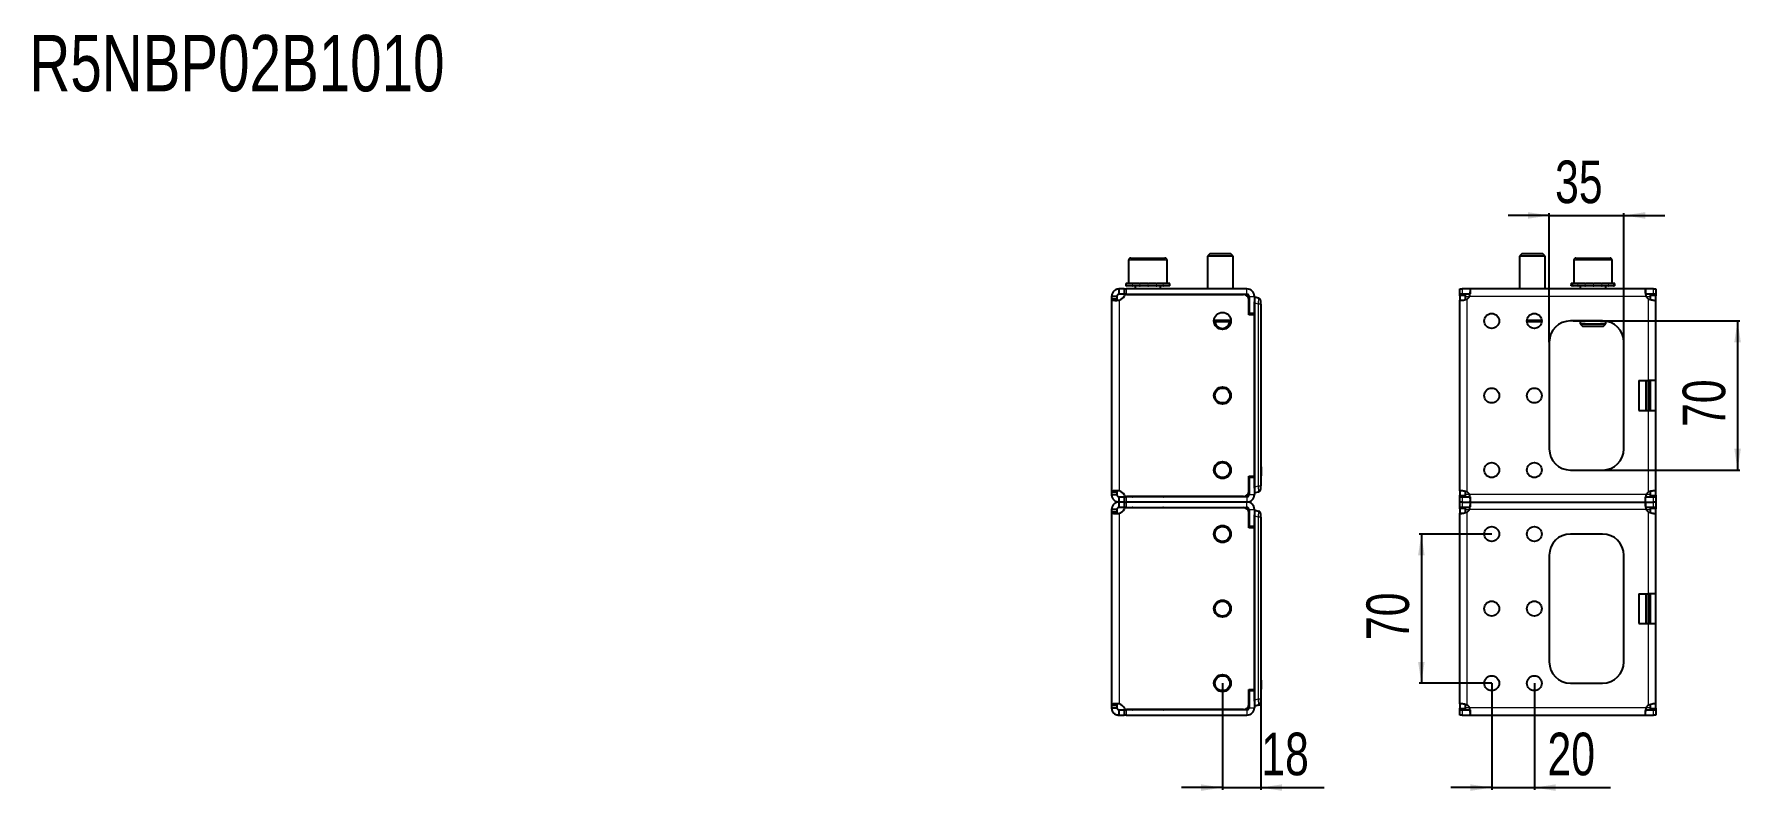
# Model space of a CAD drawing. Header units: millimetres. Extents: x 0 to 3204, y -808 to 609.
# Drawn here: x 1535 to 2336, y 254 to 609 of the extents above; entities that cross this region are included whole.
import ezdxf

# ---------------------------------------------------------------- set-up
doc = ezdxf.new("R2010")
doc.units = ezdxf.units.MM
doc.layers.add('FORMAT', color=7, linetype='Continuous')
doc.styles.add('SLDTEXTSTYLE0', font='TXT', dxfattribs={"width": 0.75})
doc.dimstyles.new('SLDDIMSTYLE0', dxfattribs={"dimtxt": 20, "dimasz": 10, "dimexe": 0, "dimexo": 0.0625, "dimgap": 5, "dimtad": 2, "dimdec": 1, "dimrnd": 1e-09, "dimzin": 12, "dimdsep": 46, "dimtxsty": 'SLDTEXTSTYLE0', "dimsah": 1, "dimcen": 0.09, "dimadec": 0, "dimazin": 3, "dimtfac": 1, "dimtofl": 0, "dimtmove": 0, "dimatfit": 3, "dimfxl": 0, "dimfrac": 2, "dimtolj": 1, "dimtzin": 12, "dimarcsym": 0})
doc.dimstyles.new('SLDDIMSTYLE1', dxfattribs={"dimtxt": 20, "dimasz": 10, "dimexe": 0, "dimexo": 0.0625, "dimgap": 5, "dimtad": 2, "dimdec": 1, "dimrnd": 1e-09, "dimzin": 12, "dimdsep": 46, "dimtxsty": 'SLDTEXTSTYLE0', "dimsah": 1, "dimcen": 0.09, "dimadec": 0, "dimazin": 3, "dimtfac": 1, "dimtmove": 0, "dimatfit": 0, "dimfxl": 0, "dimfrac": 2, "dimtolj": 1, "dimtzin": 12, "dimarcsym": 0})

# ---------------------------------------------------------------- blocks, each defined once
blk = doc.blocks.new('_D_4')
at = {"layer": 'FORMAT'}
for p, q in [((2092.37, 304.38), (2092.37, 254.38)), ((2110.37, 299.63), (2110.37, 254.38)), ((2092.37, 255.38), (2073.14, 255.38)), ((2092.37, 255.38), (2110.37, 255.38)), ((2110.37, 255.38), (2140.15, 255.38))]:
    blk.add_line(p, q, dxfattribs=at)
for points in [[(2092.37, 255.38), (2082.37, 256.92), (2082.37, 253.85)], [(2110.37, 255.38), (2120.37, 253.85), (2120.37, 256.92)]]:
    blk.add_solid(points, dxfattribs=at)
at = {"layer": 'FORMAT', "insert": (2110.6, 281.17), "char_height": 20, "attachment_point": 1, "style": 'SLDTEXTSTYLE0'}
blk.add_mtext('18', dxfattribs=at)
blk = doc.blocks.new('_D_7')
at = {"layer": 'FORMAT'}
for p, q in [((2270.72, 474.39), (2335.06, 474.39)), ((2334.06, 474.39), (2334.06, 404.39)), ((2270.72, 404.39), (2335.06, 404.39))]:
    blk.add_line(p, q, dxfattribs=at)
for points in [[(2334.06, 474.39), (2332.52, 464.39), (2335.6, 464.39)], [(2334.06, 404.39), (2335.6, 414.39), (2332.52, 414.39)]]:
    blk.add_solid(points, dxfattribs=at)
at = {"layer": 'FORMAT', "insert": (2308.28, 424.61), "char_height": 20, "attachment_point": 1, "rotation": 90, "style": 'SLDTEXTSTYLE0'}
blk.add_mtext('70', dxfattribs=at)
blk = doc.blocks.new('_D_8')
at = {"layer": 'FORMAT'}
for p, q in [((2245.71, 523.89), (2226.48, 523.89)), ((2245.71, 464.4), (2245.71, 524.89)), ((2245.71, 523.89), (2280.71, 523.89)), ((2280.71, 464.4), (2280.71, 524.89)), ((2280.71, 523.89), (2299.94, 523.89))]:
    blk.add_line(p, q, dxfattribs=at)
for points in [[(2245.71, 523.89), (2235.71, 525.43), (2235.71, 522.35)], [(2280.71, 523.89), (2290.71, 522.35), (2290.71, 525.43)]]:
    blk.add_solid(points, dxfattribs=at)
at = {"layer": 'FORMAT', "insert": (2248.43, 549.67), "char_height": 20, "attachment_point": 1, "style": 'SLDTEXTSTYLE0'}
blk.add_mtext('35', dxfattribs=at)
blk = doc.blocks.new('_D_9')
at = {"layer": 'FORMAT'}
for p, q in [((2218.71, 304.38), (2218.71, 254.38)), ((2238.71, 304.38), (2238.71, 254.38)), ((2218.71, 255.38), (2199.48, 255.38)), ((2218.71, 255.38), (2238.71, 255.38)), ((2238.71, 255.38), (2274.42, 255.38))]:
    blk.add_line(p, q, dxfattribs=at)
for points in [[(2218.71, 255.38), (2208.71, 256.92), (2208.71, 253.85)], [(2238.71, 255.38), (2248.71, 253.85), (2248.71, 256.92)]]:
    blk.add_solid(points, dxfattribs=at)
at = {"layer": 'FORMAT', "insert": (2244.87, 281.17), "char_height": 20, "attachment_point": 1, "style": 'SLDTEXTSTYLE0'}
blk.add_mtext('20', dxfattribs=at)
blk = doc.blocks.new('_D_10')
at = {"layer": 'FORMAT'}
for p, q in [((2218.7, 374.39), (2184.7, 374.39)), ((2185.7, 374.39), (2185.7, 304.39)), ((2218.7, 304.39), (2184.7, 304.39))]:
    blk.add_line(p, q, dxfattribs=at)
for points in [[(2185.7, 374.39), (2184.16, 364.39), (2187.24, 364.39)], [(2185.7, 304.39), (2187.24, 314.39), (2184.16, 314.39)]]:
    blk.add_solid(points, dxfattribs=at)
at = {"layer": 'FORMAT', "insert": (2159.92, 324.61), "char_height": 20, "attachment_point": 1, "rotation": 90, "style": 'SLDTEXTSTYLE0'}
blk.add_mtext('70', dxfattribs=at)

msp = doc.modelspace()

# ---------------------------------------------------------------- linework, layer by layer
at = {"color": 7, "linetype": 'Continuous', "lineweight": 25}
for p, q in [((2086.45, 505.89), (2085.37, 504.82)), ((2085.37, 504.82), (2085.37, 489.39)), ((2097.37, 504.82), (2085.37, 504.82)), ((2096.3, 505.89), (2086.45, 505.89)), ((2097.37, 504.82), (2096.3, 505.89)), ((2097.37, 489.39), (2097.37, 504.82)), ((2232.78, 505.89), (2231.71, 504.82)), ((2231.71, 504.82), (2231.71, 489.39)), ((2243.71, 504.82), (2231.71, 504.82)), ((2242.63, 505.89), (2232.78, 505.89)), ((2243.71, 504.82), (2242.63, 505.89)), ((2243.71, 489.39), (2243.71, 504.82)), ((2048.37, 502.89), (2048.37, 491.89)), ((2049.37, 503.89), (2065.37, 503.89)), ((2066.37, 491.89), (2066.37, 502.89)), ((2257.21, 502.89), (2257.21, 491.89)), ((2258.21, 503.89), (2266.02, 503.89)), ((2266.02, 503.89), (2274.21, 503.89)), ((2275.21, 491.89), (2275.21, 502.89)), ((2043.87, 486.89), (2043.87, 489.39)), ((2046.28, 489.39), (2043.87, 489.39)), ((2046.28, 489.39), (2046.28, 486.89)), ((2046.28, 489.39), (2047.28, 489.39)), ((2047.12, 491.89), (2047.12, 490.89)), ((2047.12, 491.89), (2047.13, 491.89)), ((2047.12, 490.89), (2047.13, 490.89)), ((2047.13, 491.89), (2047.13, 491.64)), ((2047.93, 491.89), (2047.13, 491.89)), ((2047.13, 490.89), (2047.13, 491.14)), ((2047.93, 490.89), (2047.13, 490.89)), ((2103.87, 489.39), (2047.28, 489.39)), ((2047.93, 491.89), (2048.02, 491.89)), ((2047.93, 490.89), (2048.02, 490.89)), ((2048.02, 491.89), (2048.02, 491.64)), ((2050.16, 491.89), (2048.02, 491.89)), ((2048.02, 490.89), (2048.02, 491.14)), ((2050.16, 490.89), (2048.02, 490.89)), ((2050.16, 491.89), (2050.34, 491.89)), ((2050.16, 490.89), (2050.34, 490.89)), ((2050.34, 491.89), (2050.34, 491.64)), ((2053.5, 491.89), (2050.34, 491.89)), ((2050.34, 490.89), (2050.34, 491.14)), ((2053.5, 490.89), (2050.34, 490.89)), ((2051.37, 490.89), (2051.37, 489.39)), ((2053.5, 491.89), (2053.73, 491.89)), ((2053.5, 490.89), (2053.73, 490.89)), ((2053.73, 491.89), (2053.73, 491.64)), ((2057.43, 491.89), (2053.73, 491.89)), ((2053.73, 490.89), (2053.73, 491.14)), ((2057.43, 490.89), (2053.73, 490.89)), ((2057.43, 491.89), (2057.51, 491.89)), ((2057.43, 490.89), (2057.6, 490.89)), ((2057.6, 490.89), (2057.68, 490.89)), ((2057.64, 491.89), (2057.68, 491.89)), ((2057.68, 491.89), (2057.68, 491.64)), ((2061.35, 491.89), (2057.68, 491.89)), ((2057.68, 490.89), (2057.68, 491.14)), ((2061.35, 490.89), (2057.68, 490.89)), ((2061.35, 491.89), (2061.57, 491.89)), ((2061.35, 490.89), (2061.57, 490.89)), ((2061.57, 491.89), (2061.57, 491.64)), ((2064.66, 491.89), (2061.57, 491.89)), ((2061.57, 490.89), (2061.57, 491.14)), ((2064.66, 490.89), (2061.57, 490.89)), ((2063.37, 489.39), (2063.37, 490.89)), ((2064.66, 491.89), (2064.83, 491.89)), ((2064.66, 490.89), (2064.83, 490.89)), ((2064.83, 491.89), (2064.83, 491.64)), ((2066.86, 491.89), (2064.83, 491.89)), ((2064.83, 490.89), (2064.83, 491.14)), ((2066.86, 490.89), (2064.83, 490.89)), ((2066.86, 491.89), (2066.96, 491.89)), ((2066.86, 490.89), (2066.96, 490.89)), ((2066.96, 491.89), (2066.96, 491.64)), ((2067.62, 491.89), (2066.96, 491.89)), ((2066.96, 490.89), (2066.96, 491.14)), ((2067.62, 490.89), (2066.96, 490.89)), ((2067.62, 490.89), (2067.62, 491.89)), ((2203.71, 486.89), (2203.71, 489.39)), ((2203.71, 489.39), (2204.82, 489.39)), ((2208.54, 489.39), (2204.82, 489.39)), ((2290.88, 489.39), (2208.54, 489.39)), ((2208.54, 489.39), (2208.54, 487.18)), ((2255.96, 491.89), (2255.96, 490.89)), ((2255.96, 491.89), (2255.97, 491.89)), ((2255.96, 490.89), (2255.97, 490.89)), ((2255.97, 491.89), (2255.97, 491.64)), ((2256.79, 491.89), (2255.97, 491.89)), ((2255.97, 490.89), (2255.97, 491.14)), ((2256.79, 490.89), (2255.97, 490.89)), ((2256.79, 491.89), (2256.9, 491.89)), ((2256.79, 490.89), (2256.9, 490.89)), ((2256.9, 491.89), (2256.9, 491.64)), ((2259.06, 491.89), (2256.9, 491.89)), ((2256.9, 490.89), (2256.9, 491.14)), ((2259.06, 490.89), (2256.9, 490.89)), ((2259.06, 491.89), (2259.24, 491.89)), ((2259.06, 490.89), (2259.24, 490.89)), ((2259.24, 491.89), (2259.24, 491.64)), ((2262.42, 491.89), (2259.24, 491.89)), ((2259.24, 490.89), (2259.24, 491.14)), ((2262.42, 490.89), (2259.24, 490.89)), ((2260.21, 490.89), (2260.21, 489.39)), ((2262.42, 491.89), (2262.65, 491.89)), ((2262.42, 490.89), (2262.65, 490.89)), ((2262.65, 491.89), (2262.65, 491.64)), ((2266.35, 491.89), (2262.65, 491.89)), ((2262.65, 490.89), (2262.65, 491.14)), ((2266.35, 490.89), (2262.65, 490.89)), ((2266.35, 491.89), (2266.43, 491.89)), ((2266.35, 490.89), (2266.51, 490.89)), ((2266.51, 490.89), (2266.6, 490.89)), ((2266.55, 491.89), (2266.6, 491.89)), ((2266.6, 491.89), (2266.6, 491.64)), ((2270.26, 491.89), (2266.6, 491.89)), ((2266.6, 490.89), (2266.6, 491.14)), ((2270.26, 490.89), (2266.6, 490.89)), ((2270.26, 491.89), (2270.49, 491.89)), ((2270.26, 490.89), (2270.49, 490.89)), ((2270.49, 491.89), (2270.49, 491.64)), ((2273.56, 491.89), (2270.49, 491.89)), ((2270.49, 490.89), (2270.49, 491.14)), ((2273.56, 490.89), (2270.49, 490.89)), ((2272.21, 489.39), (2272.21, 490.89)), ((2273.56, 491.89), (2273.73, 491.89)), ((2273.56, 490.89), (2273.73, 490.89)), ((2273.73, 491.89), (2273.73, 491.64)), ((2275.73, 491.89), (2273.73, 491.89)), ((2273.73, 490.89), (2273.73, 491.14)), ((2275.73, 490.89), (2273.73, 490.89)), ((2275.73, 491.89), (2275.82, 491.89)), ((2275.73, 490.89), (2275.82, 490.89)), ((2275.82, 491.89), (2275.82, 491.64)), ((2276.46, 491.89), (2275.82, 491.89)), ((2275.82, 490.89), (2275.82, 491.14)), ((2276.46, 490.89), (2275.82, 490.89)), ((2276.46, 490.89), (2276.46, 491.89)), ((2290.88, 489.39), (2290.88, 486.89)), ((2294.6, 489.39), (2290.88, 489.39)), ((2294.6, 489.39), (2295.71, 489.39)), ((2295.71, 489.39), (2295.71, 486.89)), ((2042.87, 485.89), (2040.37, 485.89)), ((2040.37, 485.89), (2040.37, 484.67)), ((2040.37, 484.67), (2040.37, 394.11)), ((2042.87, 484.67), (2040.37, 484.67)), ((2042.87, 485.89), (2042.87, 484.67)), ((2046.28, 486.89), (2043.87, 486.89)), ((2047.28, 486.89), (2046.28, 486.89)), ((2047.28, 486.89), (2103.87, 486.89)), ((2047.3, 486.79), (2102.27, 486.79)), ((2081.12, 486.89), (2081.12, 486.79)), ((2081.42, 486.89), (2081.42, 486.79)), ((2083.1, 486.89), (2083.1, 486.79)), ((2086.05, 486.89), (2086.05, 486.79)), ((2089.81, 486.89), (2089.81, 486.79)), ((2093.8, 486.89), (2093.8, 486.79)), ((2097.43, 486.89), (2097.43, 486.79)), ((2100.13, 486.89), (2100.13, 486.79)), ((2101.5, 486.89), (2101.5, 486.79)), ((2101.62, 486.79), (2101.62, 486.89)), ((2104.77, 477.29), (2104.77, 484.29)), ((2104.87, 485.89), (2104.87, 477.94)), ((2107.37, 485.89), (2107.37, 477.94)), ((2107.37, 485.64), (2107.57, 485.64)), ((2107.37, 395.92), (2107.37, 483.37)), ((2107.57, 485.64), (2109.26, 485.19)), ((2107.57, 396.54), (2107.57, 482.74)), ((2110.37, 482.29), (2110.37, 483.74)), ((2110.37, 482.29), (2110.37, 407.84)), ((2204.82, 486.89), (2203.71, 486.89)), ((2203.71, 486.89), (2203.71, 486.79)), ((2203.71, 486.79), (2206.21, 486.79)), ((2203.71, 486.18), (2203.71, 486.79)), ((2203.71, 486.18), (2203.71, 484.12)), ((2203.71, 394.67), (2203.71, 484.12)), ((2203.71, 484.12), (2204.8, 484.12)), ((2208.54, 486.89), (2204.82, 486.89)), ((2206.21, 486.79), (2206.21, 486.18)), ((2206.21, 486.18), (2206.21, 484.36)), ((2294.6, 486.89), (2290.88, 486.89)), ((2293.21, 486.79), (2295.71, 486.79)), ((2293.21, 486.18), (2293.21, 486.79)), ((2293.21, 484.34), (2293.21, 486.18)), ((2295.71, 486.89), (2294.6, 486.89)), ((2295.71, 486.79), (2295.71, 486.89)), ((2295.71, 486.79), (2295.71, 486.18)), ((2295.71, 484.12), (2295.71, 486.18)), ((2295.71, 446.39), (2295.71, 484.12)), ((2096.34, 473.89), (2088.41, 473.89)), ((2104.77, 478.87), (2104.87, 478.66)), ((2107.37, 477.29), (2104.77, 477.29)), ((2107.37, 477.94), (2104.87, 477.94)), ((2107.37, 477.29), (2107.37, 401.49)), ((2242.17, 473.89), (2235.24, 473.89)), ((2270.71, 474.39), (2255.71, 474.39)), ((2257.38, 474.29), (2257.36, 474.29)), ((2257.38, 474.29), (2257.38, 474.29)), ((2257.48, 474.29), (2257.38, 474.29)), ((2257.48, 474.39), (2257.48, 474.29)), ((2260.73, 474.29), (2257.48, 474.29)), ((2260.21, 474.29), (2260.21, 472.97)), ((2260.21, 472.97), (2261.28, 471.89)), ((2260.21, 472.97), (2266.07, 472.97)), ((2260.73, 474.29), (2262.63, 474.29)), ((2263.19, 474.29), (2262.63, 474.29)), ((2269.23, 474.29), (2263.19, 474.29)), ((2266.07, 472.97), (2272.21, 472.97)), ((2269.78, 474.29), (2269.23, 474.29)), ((2269.78, 474.29), (2271.68, 474.29)), ((2271.13, 471.89), (2272.21, 472.97)), ((2272.12, 474.29), (2271.68, 474.29)), ((2272.21, 472.97), (2272.21, 474.28)), ((2261.28, 471.89), (2266.09, 471.89)), ((2266.09, 471.89), (2271.13, 471.89)), ((2245.71, 464.39), (2245.71, 414.39)), ((2280.71, 414.39), (2280.71, 464.39)), ((2287.71, 446.39), (2292.21, 446.39)), ((2287.71, 446.39), (2287.71, 432.39)), ((2295.71, 446.39), (2292.21, 446.39)), ((2293.21, 432.39), (2293.21, 446.39)), ((2295.71, 432.39), (2295.71, 446.39)), ((2287.71, 432.39), (2292.21, 432.39)), ((2292.21, 432.39), (2295.71, 432.39)), ((2295.71, 394.67), (2295.71, 432.39)), ((2104.77, 401.49), (2107.37, 401.49)), ((2104.77, 394.49), (2104.77, 401.49)), ((2104.77, 400.41), (2104.87, 400.63)), ((2104.87, 400.84), (2104.87, 392.89)), ((2107.37, 400.84), (2104.87, 400.84)), ((2107.37, 400.84), (2107.37, 392.89)), ((2110.37, 407.84), (2110.37, 399.64)), ((2110.57, 405.9), (2110.37, 405.9)), ((2110.57, 405.86), (2110.37, 405.86)), ((2110.57, 405.84), (2110.37, 405.84)), ((2110.57, 401.64), (2110.37, 401.64)), ((2110.57, 401.59), (2110.37, 401.59)), ((2110.57, 405.4), (2110.57, 402.08)), ((2255.71, 404.39), (2270.71, 404.39)), ((2040.37, 394.11), (2042.87, 394.11)), ((2040.37, 394.11), (2040.37, 392.89)), ((2040.37, 392.89), (2042.87, 392.89)), ((2042.87, 394.11), (2042.87, 392.89)), ((2107.57, 393.64), (2107.37, 393.64)), ((2109.26, 394.09), (2107.57, 393.64)), ((2110.37, 399.64), (2110.37, 396.99)), ((2110.37, 395.54), (2110.37, 396.99)), ((2203.71, 394.67), (2203.71, 392.6)), ((2203.71, 391.99), (2203.71, 392.6)), ((2206.21, 394.44), (2206.21, 392.6)), ((2206.21, 392.6), (2206.21, 391.99)), ((2293.21, 392.6), (2293.21, 394.42)), ((2293.21, 391.99), (2293.21, 392.6)), ((2295.71, 394.67), (2294.61, 394.67)), ((2295.71, 392.6), (2295.71, 394.67)), ((2295.71, 392.6), (2295.71, 391.99)), ((2042.87, 385.89), (2040.37, 385.89)), ((2040.37, 385.89), (2040.37, 384.67)), ((2040.37, 384.67), (2040.37, 294.11)), ((2042.87, 384.67), (2040.37, 384.67)), ((2042.87, 385.89), (2042.87, 384.67)), ((2043.87, 389.39), (2043.87, 391.89)), ((2043.87, 391.89), (2046.28, 391.89)), ((2043.87, 386.89), (2043.87, 389.39)), ((2046.28, 389.39), (2043.87, 389.39)), ((2046.28, 386.89), (2043.87, 386.89)), ((2046.28, 391.89), (2046.28, 389.39)), ((2046.28, 391.89), (2047.28, 391.89)), ((2046.28, 389.39), (2046.28, 386.89)), ((2046.28, 389.39), (2047.28, 389.39)), ((2047.28, 386.89), (2046.28, 386.89)), ((2103.87, 391.89), (2047.28, 391.89)), ((2103.87, 389.39), (2047.28, 389.39)), ((2047.28, 386.89), (2103.87, 386.89)), ((2102.27, 391.99), (2047.3, 391.99)), ((2047.3, 386.79), (2102.27, 386.79)), ((2104.87, 385.89), (2104.87, 377.94)), ((2107.37, 385.89), (2107.37, 377.94)), ((2107.37, 385.64), (2107.57, 385.64)), ((2107.57, 385.64), (2109.26, 385.19)), ((2206.21, 391.99), (2203.71, 391.99)), ((2203.71, 391.99), (2203.71, 391.89)), ((2203.71, 389.39), (2203.71, 391.89)), ((2203.71, 391.89), (2204.82, 391.89)), ((2204.82, 389.39), (2203.71, 389.39)), ((2203.71, 386.89), (2203.71, 389.39)), ((2204.82, 386.89), (2203.71, 386.89)), ((2203.71, 386.89), (2203.71, 386.79)), ((2203.71, 386.79), (2206.21, 386.79)), ((2203.71, 386.18), (2203.71, 386.79)), ((2203.71, 386.18), (2203.71, 384.12)), ((2204.82, 391.89), (2208.54, 391.89)), ((2204.82, 389.39), (2208.54, 389.39)), ((2208.54, 386.89), (2204.82, 386.89)), ((2206.21, 386.79), (2206.21, 386.18)), ((2206.21, 386.18), (2206.21, 384.36)), ((2208.54, 391.89), (2208.54, 389.39)), ((2208.54, 389.39), (2290.88, 389.39)), ((2208.54, 389.39), (2208.54, 387.18)), ((2290.88, 391.89), (2294.6, 391.89)), ((2290.88, 389.39), (2290.88, 391.61)), ((2290.88, 389.39), (2294.6, 389.39)), ((2290.88, 389.39), (2290.88, 386.89)), ((2294.6, 386.89), (2290.88, 386.89)), ((2295.71, 391.99), (2293.21, 391.99)), ((2293.21, 386.79), (2295.71, 386.79)), ((2293.21, 386.18), (2293.21, 386.79)), ((2293.21, 384.34), (2293.21, 386.18)), ((2294.6, 391.89), (2295.71, 391.89)), ((2295.71, 389.39), (2294.6, 389.39)), ((2295.71, 386.89), (2294.6, 386.89)), ((2295.71, 391.89), (2295.71, 391.99)), ((2295.71, 391.89), (2295.71, 389.39)), ((2295.71, 389.39), (2295.71, 386.89)), ((2295.71, 386.79), (2295.71, 386.89)), ((2295.71, 386.79), (2295.71, 386.18)), ((2295.71, 384.12), (2295.71, 386.18)), ((2104.77, 377.29), (2104.77, 384.29)), ((2104.77, 378.87), (2104.87, 378.66)), ((2107.37, 377.29), (2104.77, 377.29)), ((2107.37, 377.94), (2104.87, 377.94)), ((2107.37, 295.92), (2107.37, 383.37)), ((2107.37, 377.29), (2107.37, 301.49)), ((2107.57, 296.54), (2107.57, 382.74)), ((2110.37, 382.29), (2110.37, 383.74)), ((2110.37, 382.29), (2110.37, 307.84)), ((2203.71, 294.67), (2203.71, 384.12)), ((2203.71, 384.12), (2204.8, 384.12)), ((2295.71, 346.39), (2295.71, 384.12)), ((2270.71, 374.39), (2255.71, 374.39)), ((2245.71, 364.39), (2245.71, 314.39)), ((2280.71, 314.39), (2280.71, 364.39)), ((2287.71, 346.39), (2292.21, 346.39)), ((2287.71, 346.39), (2287.71, 332.39)), ((2295.71, 346.39), (2292.21, 346.39)), ((2293.21, 332.39), (2293.21, 346.39)), ((2295.71, 332.39), (2295.71, 346.39)), ((2287.71, 332.39), (2292.21, 332.39)), ((2292.21, 332.39), (2295.71, 332.39)), ((2295.71, 294.67), (2295.71, 332.39)), ((2110.37, 307.84), (2110.37, 299.64)), ((2110.57, 305.9), (2110.37, 305.9)), ((2110.57, 305.86), (2110.37, 305.86)), ((2110.57, 305.84), (2110.37, 305.84)), ((2110.57, 305.4), (2110.57, 302.08)), ((2255.71, 304.39), (2270.71, 304.39)), ((2104.77, 301.49), (2107.37, 301.49)), ((2104.77, 294.49), (2104.77, 301.49)), ((2104.77, 300.41), (2104.87, 300.63)), ((2104.87, 300.84), (2104.87, 292.89)), ((2107.37, 300.84), (2104.87, 300.84)), ((2107.37, 300.84), (2107.37, 292.89)), ((2110.57, 301.64), (2110.37, 301.64)), ((2110.57, 301.59), (2110.37, 301.59)), ((2110.37, 299.64), (2110.37, 296.99)), ((2110.37, 295.54), (2110.37, 296.99)), ((2040.37, 294.11), (2042.87, 294.11)), ((2040.37, 294.11), (2040.37, 292.89)), ((2040.37, 292.89), (2042.87, 292.89)), ((2042.87, 294.11), (2042.87, 292.89)), ((2043.87, 289.39), (2043.87, 291.89)), ((2043.87, 291.89), (2046.28, 291.89)), ((2043.87, 289.39), (2046.28, 289.39)), ((2046.28, 291.89), (2046.28, 289.39)), ((2046.28, 291.89), (2047.28, 291.89)), ((2047.28, 289.39), (2046.28, 289.39)), ((2103.87, 291.89), (2047.28, 291.89)), ((2047.28, 289.39), (2103.87, 289.39)), ((2102.27, 291.99), (2047.3, 291.99)), ((2107.57, 293.64), (2107.37, 293.64)), ((2109.26, 294.09), (2107.57, 293.64)), ((2203.71, 294.67), (2203.71, 292.6)), ((2203.71, 291.99), (2203.71, 292.6)), ((2206.21, 291.99), (2203.71, 291.99)), ((2203.71, 291.99), (2203.71, 291.89)), ((2203.71, 289.39), (2203.71, 291.89)), ((2203.71, 291.89), (2204.82, 291.89)), ((2204.82, 289.39), (2203.71, 289.39)), ((2204.82, 291.89), (2208.54, 291.89)), ((2204.82, 289.39), (2208.54, 289.39)), ((2206.21, 294.44), (2206.21, 292.6)), ((2206.21, 292.6), (2206.21, 291.99)), ((2208.54, 291.89), (2208.54, 289.39)), ((2208.54, 289.39), (2290.88, 289.39)), ((2290.88, 291.89), (2294.6, 291.89)), ((2290.88, 289.39), (2290.88, 291.61)), ((2290.88, 289.39), (2294.6, 289.39)), ((2293.21, 292.6), (2293.21, 294.42)), ((2293.21, 291.99), (2293.21, 292.6)), ((2295.71, 291.99), (2293.21, 291.99)), ((2294.6, 291.89), (2295.71, 291.89)), ((2295.71, 289.39), (2294.6, 289.39)), ((2295.71, 294.67), (2294.61, 294.67)), ((2295.71, 292.6), (2295.71, 294.67)), ((2295.71, 292.6), (2295.71, 291.99)), ((2295.71, 291.89), (2295.71, 291.99)), ((2295.71, 291.89), (2295.71, 289.39))]:
    msp.add_line(p, q, dxfattribs=at)
at = {"color": 8, "linetype": 'Continuous', "lineweight": 18}
for p, q in [((2066.37, 502.89), (2048.37, 502.89)), ((2266, 502.89), (2257.21, 502.89)), ((2275.21, 502.89), (2266, 502.89)), ((2047.28, 489.39), (2047.28, 486.89)), ((2103.87, 486.89), (2103.87, 489.39)), ((2204.82, 489.39), (2204.82, 486.89)), ((2294.6, 486.89), (2294.6, 489.39)), ((2043.87, 484.12), (2043.87, 394.67)), ((2104.87, 485.89), (2107.37, 485.89)), ((2109.26, 482.29), (2107.57, 482.74)), ((2109.26, 396.99), (2109.26, 482.29)), ((2110.37, 482.29), (2109.26, 482.29)), ((2206.21, 486.18), (2203.71, 486.18)), ((2206.21, 485.89), (2208.29, 485.89)), ((2207.21, 394.11), (2207.21, 484.67)), ((2291.12, 485.89), (2208.29, 485.89)), ((2291.12, 485.89), (2293.21, 485.89)), ((2292.21, 446.39), (2292.21, 484.67)), ((2295.71, 486.18), (2293.21, 486.18)), ((2088.41, 474.89), (2096.34, 474.89)), ((2107.18, 477.29), (2107.18, 477.94)), ((2235.24, 474.89), (2242.17, 474.89)), ((2262.63, 474.39), (2262.63, 474.29)), ((2263.19, 474.39), (2263.19, 474.29)), ((2269.23, 474.39), (2269.23, 474.29)), ((2269.78, 474.39), (2269.78, 474.29)), ((2291.01, 432.39), (2291.01, 446.39)), ((2291.21, 446.39), (2291.21, 432.39)), ((2291.32, 432.39), (2291.32, 446.39)), ((2291.52, 446.39), (2291.52, 432.39)), ((2292.4, 432.39), (2292.4, 446.39)), ((2292.6, 446.39), (2292.6, 432.39)), ((2292.7, 432.39), (2292.7, 446.39)), ((2292.9, 446.39), (2292.9, 432.39)), ((2292.21, 394.11), (2292.21, 432.39)), ((2107.18, 400.84), (2107.18, 401.49)), ((2110.57, 405.4), (2110.37, 405.4)), ((2110.57, 402.08), (2110.37, 402.08)), ((2104.87, 392.89), (2107.37, 392.89)), ((2107.57, 396.54), (2109.26, 396.99)), ((2109.26, 396.99), (2110.37, 396.99)), ((2203.71, 392.6), (2206.21, 392.6)), ((2208.29, 392.89), (2206.21, 392.89)), ((2291.12, 392.89), (2208.29, 392.89)), ((2293.21, 392.89), (2291.12, 392.89)), ((2293.21, 392.6), (2295.71, 392.6)), ((2047.28, 391.89), (2047.28, 389.39)), ((2047.28, 389.39), (2047.28, 386.89)), ((2103.87, 391.89), (2103.87, 389.39)), ((2103.87, 386.89), (2103.87, 389.39)), ((2104.87, 385.89), (2107.37, 385.89)), ((2206.21, 386.18), (2203.71, 386.18)), ((2204.82, 391.89), (2204.82, 389.39)), ((2204.82, 389.39), (2204.82, 386.89)), ((2206.21, 385.89), (2208.29, 385.89)), ((2207.21, 294.11), (2207.21, 384.67)), ((2291.12, 385.89), (2208.29, 385.89)), ((2291.12, 385.89), (2293.21, 385.89)), ((2292.21, 346.39), (2292.21, 384.67)), ((2295.71, 386.18), (2293.21, 386.18)), ((2294.6, 389.39), (2294.6, 391.89)), ((2294.6, 386.89), (2294.6, 389.39)), ((2043.87, 384.12), (2043.87, 294.67)), ((2107.18, 377.29), (2107.18, 377.94)), ((2109.26, 382.29), (2107.57, 382.74)), ((2109.26, 296.99), (2109.26, 382.29)), ((2110.37, 382.29), (2109.26, 382.29)), ((2291.01, 332.39), (2291.01, 346.39)), ((2291.21, 346.39), (2291.21, 332.39)), ((2291.32, 332.39), (2291.32, 346.39)), ((2291.52, 346.39), (2291.52, 332.39)), ((2292.4, 332.39), (2292.4, 346.39)), ((2292.6, 346.39), (2292.6, 332.39)), ((2292.7, 332.39), (2292.7, 346.39)), ((2292.9, 346.39), (2292.9, 332.39)), ((2292.21, 294.11), (2292.21, 332.39)), ((2110.57, 305.4), (2110.37, 305.4)), ((2107.18, 300.84), (2107.18, 301.49)), ((2107.57, 296.54), (2109.26, 296.99)), ((2109.26, 296.99), (2110.37, 296.99)), ((2110.57, 302.08), (2110.37, 302.08)), ((2047.28, 291.89), (2047.28, 289.39)), ((2103.87, 291.89), (2103.87, 289.39)), ((2104.87, 292.89), (2107.37, 292.89)), ((2203.71, 292.6), (2206.21, 292.6)), ((2204.82, 291.89), (2204.82, 289.39)), ((2208.29, 292.89), (2206.21, 292.89)), ((2291.12, 292.89), (2208.29, 292.89)), ((2293.21, 292.89), (2291.12, 292.89)), ((2293.21, 292.6), (2295.71, 292.6)), ((2294.6, 289.39), (2294.6, 291.89))]:
    msp.add_line(p, q, dxfattribs=at)
at = {"color": 7, "linetype": 'Continuous', "lineweight": 25}
for centre, radius in [((2092.37, 474.39), 4), ((2218.71, 474.39), 3.5), ((2238.71, 474.39), 3.5), ((2092.37, 439.39), 4), ((2092.37, 439.39), 3.5), ((2218.71, 439.39), 3.5), ((2238.71, 439.39), 3.5), ((2092.37, 404.39), 4), ((2092.37, 404.39), 3.5), ((2218.71, 404.39), 3.5), ((2238.71, 404.39), 3.5), ((2092.37, 374.39), 4), ((2092.37, 374.39), 3.5), ((2218.71, 374.39), 3.5), ((2238.71, 374.39), 3.5), ((2092.37, 339.39), 4), ((2092.37, 339.39), 3.5), ((2218.71, 339.39), 3.5), ((2238.71, 339.39), 3.5), ((2092.37, 304.39), 4), ((2092.37, 304.39), 3.5), ((2218.71, 304.39), 3.5), ((2238.71, 304.39), 3.5)]:
    msp.add_circle(centre, radius, dxfattribs=at)
for centre, radius, start, end in [((2049.37, 502.89), 1, 90, 180), ((2065.37, 502.89), 1, 0, 90), ((2258.21, 502.89), 1, 90, 180), ((2274.21, 502.89), 1, 0, 90), ((2103.87, 485.89), 3.5, 360, 90), ((2043.15, 487.54), 3.5, 281.89481, 337.11462), ((2047.3, 485.79), 1, 90, 157.11462), ((2050.02, 486.54), 0.35, 45.58469, 90), ((2064.72, 486.54), 0.35, 90, 134.41531), ((2102.27, 484.29), 2.5, 360, 90), ((2103.87, 485.89), 1, 360, 90), ((2108.87, 483.74), 1.5, 0, 75), ((2205.21, 487.54), 3.5, 304.8499, 331.87293), ((2294.21, 487.54), 3.5, 208.12707, 235.1501), ((2092.37, 474.39), 3.5, 188.21321, 351.78679), ((2255.71, 464.39), 10, 90, 180), ((2270.71, 464.39), 10, 0, 90), ((2255.71, 414.39), 10, 180, 270), ((2270.71, 414.39), 10, 270, 0), ((2043.15, 391.24), 3.5, 22.88538, 78.10519), ((2047.3, 392.99), 1, 202.88538, 270), ((2102.27, 394.49), 2.5, 270, 0), ((2103.87, 392.89), 3.5, 270, 0), ((2103.87, 392.89), 1, 270, 0), ((2108.87, 395.54), 1.5, 285, 0), ((2205.21, 391.24), 3.5, 28.12707, 55.1501), ((2294.21, 391.24), 3.5, 124.8499, 151.87293), ((2043.15, 387.54), 3.5, 281.89481, 337.11462), ((2047.3, 385.79), 1, 90, 157.11462), ((2050.02, 392.24), 0.35, 270, 314.41531), ((2050.02, 386.54), 0.35, 45.58469, 90), ((2064.72, 392.24), 0.35, 225.58469, 270), ((2064.72, 386.54), 0.35, 90, 134.41531), ((2102.27, 384.29), 2.5, 360, 90), ((2103.87, 385.89), 3.5, 360, 90), ((2103.87, 385.89), 1, 360, 90), ((2108.87, 383.74), 1.5, 0, 75), ((2205.21, 387.54), 3.5, 304.8499, 331.87293), ((2294.21, 387.54), 3.5, 208.12707, 235.1501), ((2255.71, 364.39), 10, 90, 180), ((2270.71, 364.39), 10, 0, 90), ((2255.71, 314.39), 10, 180, 270), ((2270.71, 314.39), 10, 270, 0), ((2043.15, 291.24), 3.5, 22.88538, 78.10519), ((2047.3, 292.99), 1, 202.88538, 270), ((2050.02, 292.24), 0.35, 270, 314.41531), ((2064.72, 292.24), 0.35, 225.58469, 270), ((2102.27, 294.49), 2.5, 270, 0), ((2103.87, 292.89), 3.5, 270, 0), ((2103.87, 292.89), 1, 270, 0), ((2108.87, 295.54), 1.5, 285, 0), ((2205.21, 291.24), 3.5, 28.12707, 55.1501), ((2294.21, 291.24), 3.5, 124.8499, 151.87293)]:
    msp.add_arc(centre, radius, start, end, dxfattribs=at)
for centre, major_axis, start_param, end_param in [((2095.98, 485.64), (11.57, -3.1), 0.067037, 0.253072), ((2095.98, 393.64), (11.57, 3.1), 6.030113, 6.216148), ((2095.98, 385.64), (11.57, -3.1), 0.067037, 0.253072), ((2095.98, 293.64), (11.57, 3.1), 6.030113, 6.216148)]:
    msp.add_ellipse(centre, major_axis=major_axis, ratio=0.250563, start_param=start_param, end_param=end_param, dxfattribs=at)
at = {"color": 8, "linetype": 'Continuous', "lineweight": 18}
for centre, major_axis, start_param, end_param in [((2108.87, 482.19), (0.38, 3), 4.762686, 6.266445), ((2108.87, 397.1), (-0.38, 3), 3.158333, 4.662092), ((2108.87, 382.19), (0.38, 3), 4.762686, 6.266445), ((2108.87, 297.1), (-0.38, 3), 3.158333, 4.662092)]:
    msp.add_ellipse(centre, major_axis=major_axis, ratio=0.123038, start_param=start_param, end_param=end_param, dxfattribs=at)
at = {"color": 7, "linetype": 'Continuous', "lineweight": 25}
for points, knots in [([(2043.87, 489.39), (2043.58, 489.37), (2043.03, 489.33), (2042.13, 488.98), (2041.24, 488.31), (2040.52, 487.2), (2040.42, 486.34), (2040.37, 485.89)], [0, 0, 0, 0, 0.16069, 0.3013121, 0.5219513, 0.7535732, 1, 1, 1, 1]), ([(2047.13, 491.64), (2047.13, 491.68), (2047.13, 491.75), (2047.13, 491.83), (2047.13, 491.87), (2047.12, 491.89)], [0, 0, 0, 0, 0.499981, 0.749988, 1, 1, 1, 1]), ([(2047.12, 490.89), (2047.13, 490.91), (2047.13, 490.95), (2047.13, 491.04), (2047.13, 491.1), (2047.13, 491.14)], [0, 0, 0, 0, 0.25014, 0.50028, 1, 1, 1, 1]), ([(2048.02, 491.64), (2048.01, 491.68), (2047.98, 491.75), (2047.95, 491.83), (2047.93, 491.87), (2047.93, 491.89)], [0, 0, 0, 0, 0.499981, 0.749988, 1, 1, 1, 1]), ([(2047.93, 490.89), (2047.93, 490.91), (2047.95, 490.95), (2047.98, 491.04), (2048.01, 491.1), (2048.02, 491.14)], [0, 0, 0, 0, 0.25014, 0.50028, 1, 1, 1, 1]), ([(2050.34, 491.64), (2050.31, 491.68), (2050.27, 491.75), (2050.21, 491.83), (2050.18, 491.87), (2050.16, 491.89)], [0, 0, 0, 0, 0.4999808, 0.7499881, 1, 1, 1, 1]), ([(2050.16, 490.89), (2050.18, 490.91), (2050.21, 490.95), (2050.27, 491.04), (2050.31, 491.1), (2050.34, 491.14)], [0, 0, 0, 0, 0.25014, 0.50028, 1, 1, 1, 1]), ([(2053.73, 491.64), (2053.69, 491.68), (2053.64, 491.75), (2053.56, 491.83), (2053.52, 491.87), (2053.5, 491.89)], [0, 0, 0, 0, 0.4999808, 0.7499881, 1, 1, 1, 1]), ([(2053.5, 490.89), (2053.52, 490.91), (2053.56, 490.95), (2053.64, 491.04), (2053.69, 491.1), (2053.73, 491.14)], [0, 0, 0, 0, 0.25014, 0.50028, 1, 1, 1, 1]), ([(2057.68, 491.64), (2057.63, 491.68), (2057.57, 491.75), (2057.49, 491.83), (2057.45, 491.87), (2057.43, 491.89)], [0, 0, 0, 0, 0.499981, 0.749988, 1, 1, 1, 1]), ([(2057.43, 490.89), (2057.45, 490.91), (2057.49, 490.95), (2057.57, 491.04), (2057.63, 491.1), (2057.68, 491.14)], [0, 0, 0, 0, 0.25014, 0.50028, 1, 1, 1, 1]), ([(2057.68, 491.64), (2057.66, 491.71), (2057.64, 491.84), (2057.61, 491.88), (2057.6, 491.89)], [0, 0, 0, 0, 0.561794, 1, 1, 1, 1]), ([(2057.68, 491.14), (2057.66, 491.07), (2057.64, 490.94), (2057.61, 490.91), (2057.6, 490.89)], [0, 0, 0, 0, 0.561794, 1, 1, 1, 1]), ([(2061.57, 491.64), (2061.54, 491.68), (2061.48, 491.75), (2061.4, 491.83), (2061.36, 491.87), (2061.35, 491.89)], [0, 0, 0, 0, 0.499981, 0.749988, 1, 1, 1, 1]), ([(2061.35, 490.89), (2061.36, 490.91), (2061.4, 490.95), (2061.48, 491.04), (2061.54, 491.1), (2061.57, 491.14)], [0, 0, 0, 0, 0.25014, 0.50028, 1, 1, 1, 1]), ([(2064.83, 491.64), (2064.8, 491.68), (2064.76, 491.75), (2064.7, 491.83), (2064.67, 491.87), (2064.66, 491.89)], [0, 0, 0, 0, 0.499981, 0.749988, 1, 1, 1, 1]), ([(2064.66, 490.89), (2064.67, 490.91), (2064.7, 490.95), (2064.76, 491.04), (2064.8, 491.1), (2064.83, 491.14)], [0, 0, 0, 0, 0.25014, 0.50028, 1, 1, 1, 1]), ([(2066.96, 491.64), (2066.94, 491.68), (2066.92, 491.75), (2066.89, 491.83), (2066.87, 491.87), (2066.86, 491.89)], [0, 0, 0, 0, 0.499981, 0.749988, 1, 1, 1, 1]), ([(2066.86, 490.89), (2066.87, 490.91), (2066.89, 490.95), (2066.92, 491.04), (2066.94, 491.1), (2066.96, 491.14)], [0, 0, 0, 0, 0.2501401, 0.5002802, 1, 1, 1, 1]), ([(2208.29, 485.89), (2208.35, 486.15), (2208.45, 486.64), (2208.59, 487.46), (2208.7, 488.17), (2208.71, 488.74), (2208.69, 489.1), (2208.64, 489.34), (2208.57, 489.37), (2208.54, 489.39)], [0, 0, 0, 0, 0.144067, 0.271276, 0.474907, 0.597997, 0.726338, 0.860245, 1, 1, 1, 1]), ([(2255.97, 491.64), (2255.96, 491.68), (2255.96, 491.75), (2255.96, 491.83), (2255.96, 491.87), (2255.96, 491.89)], [0, 0, 0, 0, 0.499981, 0.749988, 1, 1, 1, 1]), ([(2255.96, 490.89), (2255.96, 490.91), (2255.96, 490.95), (2255.96, 491.04), (2255.96, 491.1), (2255.97, 491.14)], [0, 0, 0, 0, 0.2501401, 0.5002802, 1, 1, 1, 1]), ([(2256.9, 491.64), (2256.88, 491.68), (2256.85, 491.75), (2256.82, 491.83), (2256.8, 491.87), (2256.79, 491.89)], [0, 0, 0, 0, 0.499981, 0.749988, 1, 1, 1, 1]), ([(2256.79, 490.89), (2256.8, 490.91), (2256.82, 490.95), (2256.85, 491.04), (2256.88, 491.1), (2256.9, 491.14)], [0, 0, 0, 0, 0.25014, 0.50028, 1, 1, 1, 1]), ([(2259.24, 491.64), (2259.21, 491.68), (2259.17, 491.75), (2259.11, 491.83), (2259.08, 491.87), (2259.06, 491.89)], [0, 0, 0, 0, 0.499981, 0.749988, 1, 1, 1, 1]), ([(2259.06, 490.89), (2259.08, 490.91), (2259.11, 490.95), (2259.17, 491.04), (2259.21, 491.1), (2259.24, 491.14)], [0, 0, 0, 0, 0.25014, 0.50028, 1, 1, 1, 1]), ([(2262.65, 491.64), (2262.61, 491.68), (2262.56, 491.75), (2262.48, 491.83), (2262.44, 491.87), (2262.42, 491.89)], [0, 0, 0, 0, 0.499981, 0.749988, 1, 1, 1, 1]), ([(2262.42, 490.89), (2262.44, 490.91), (2262.48, 490.95), (2262.56, 491.04), (2262.61, 491.1), (2262.65, 491.14)], [0, 0, 0, 0, 0.25014, 0.50028, 1, 1, 1, 1]), ([(2266.6, 491.64), (2266.56, 491.68), (2266.5, 491.75), (2266.42, 491.83), (2266.37, 491.87), (2266.35, 491.89)], [0, 0, 0, 0, 0.499981, 0.749988, 1, 1, 1, 1]), ([(2266.35, 490.89), (2266.37, 490.91), (2266.42, 490.95), (2266.5, 491.04), (2266.56, 491.1), (2266.6, 491.14)], [0, 0, 0, 0, 0.25014, 0.50028, 1, 1, 1, 1]), ([(2266.6, 491.64), (2266.58, 491.71), (2266.55, 491.84), (2266.52, 491.88), (2266.51, 491.89)], [0, 0, 0, 0, 0.561794, 1, 1, 1, 1]), ([(2266.6, 491.14), (2266.58, 491.07), (2266.55, 490.94), (2266.52, 490.91), (2266.51, 490.89)], [0, 0, 0, 0, 0.5617942, 1, 1, 1, 1]), ([(2270.49, 491.64), (2270.45, 491.68), (2270.4, 491.75), (2270.32, 491.83), (2270.28, 491.87), (2270.26, 491.89)], [0, 0, 0, 0, 0.4999808, 0.7499881, 1, 1, 1, 1]), ([(2270.26, 490.89), (2270.28, 490.91), (2270.32, 490.95), (2270.4, 491.04), (2270.45, 491.1), (2270.49, 491.14)], [0, 0, 0, 0, 0.2501401, 0.5002802, 1, 1, 1, 1]), ([(2273.73, 491.64), (2273.7, 491.68), (2273.66, 491.75), (2273.6, 491.83), (2273.57, 491.87), (2273.56, 491.89)], [0, 0, 0, 0, 0.499981, 0.749988, 1, 1, 1, 1]), ([(2273.56, 490.89), (2273.57, 490.91), (2273.6, 490.95), (2273.66, 491.04), (2273.7, 491.1), (2273.73, 491.14)], [0, 0, 0, 0, 0.25014, 0.50028, 1, 1, 1, 1]), ([(2275.82, 491.64), (2275.81, 491.68), (2275.79, 491.75), (2275.76, 491.83), (2275.74, 491.87), (2275.73, 491.89)], [0, 0, 0, 0, 0.4999808, 0.7499881, 1, 1, 1, 1]), ([(2275.73, 490.89), (2275.74, 490.91), (2275.76, 490.95), (2275.79, 491.04), (2275.81, 491.1), (2275.82, 491.14)], [0, 0, 0, 0, 0.25014, 0.50028, 1, 1, 1, 1]), ([(2290.88, 489.39), (2290.85, 489.37), (2290.79, 489.33), (2290.72, 488.98), (2290.7, 488.31), (2290.84, 487.2), (2291.02, 486.34), (2291.12, 485.89)], [0, 0, 0, 0, 0.16069, 0.3013121, 0.5219513, 0.7535732, 1, 1, 1, 1]), ([(2040.37, 484.67), (2040.43, 484.54), (2040.51, 484.33), (2041.08, 484.13), (2041.68, 484.06), (2042.32, 484.04), (2043.06, 484.06), (2043.6, 484.1), (2043.87, 484.12)], [0, 0, 0, 0, 0.254149, 0.448213, 0.574908, 0.708872, 0.850468, 1, 1, 1, 1]), ([(2043.87, 486.89), (2043.79, 486.89), (2043.64, 486.87), (2043.43, 486.79), (2043.26, 486.69), (2043.13, 486.57), (2043.02, 486.43), (2042.9, 486.19), (2042.89, 486.01), (2042.87, 485.89)], [0, 0, 0, 0, 0.156786, 0.290809, 0.403501, 0.497298, 0.607133, 0.726181, 1, 1, 1, 1]), ([(2042.87, 484.67), (2042.89, 484.55), (2042.91, 484.35), (2043.06, 484.14), (2043.19, 484.09), (2043.24, 484.08)], [0, 0, 0, 0, 0.488232, 0.819706, 1, 1, 1, 1]), ([(2081.38, 486.79), (2081.38, 486.8), (2081.37, 486.84), (2081.36, 486.87), (2081.36, 486.89)], [0, 0, 0, 0, 0.374848, 1, 1, 1, 1]), ([(2083.02, 486.79), (2083.01, 486.8), (2082.99, 486.84), (2082.97, 486.87), (2082.96, 486.89)], [0, 0, 0, 0, 0.374848, 1, 1, 1, 1]), ([(2085.92, 486.79), (2085.91, 486.8), (2085.88, 486.84), (2085.86, 486.87), (2085.84, 486.89)], [0, 0, 0, 0, 0.374848, 1, 1, 1, 1]), ([(2089.66, 486.79), (2089.65, 486.8), (2089.62, 486.84), (2089.58, 486.87), (2089.56, 486.89)], [0, 0, 0, 0, 0.374848, 1, 1, 1, 1]), ([(2093.66, 486.79), (2093.65, 486.8), (2093.61, 486.84), (2093.58, 486.87), (2093.56, 486.89)], [0, 0, 0, 0, 0.374848, 1, 1, 1, 1]), ([(2097.31, 486.79), (2097.3, 486.8), (2097.27, 486.84), (2097.24, 486.87), (2097.23, 486.89)], [0, 0, 0, 0, 0.374848, 1, 1, 1, 1]), ([(2100.05, 486.79), (2100.05, 486.8), (2100.03, 486.84), (2100.01, 486.87), (2100, 486.89)], [0, 0, 0, 0, 0.374848, 1, 1, 1, 1]), ([(2101.48, 486.79), (2101.48, 486.8), (2101.47, 486.84), (2101.47, 486.87), (2101.46, 486.89)], [0, 0, 0, 0, 0.374848, 1, 1, 1, 1]), ([(2203.71, 484.12), (2203.73, 484.1), (2203.78, 484.07), (2204.18, 484.06), (2204.89, 484.1), (2205.99, 484.31), (2206.79, 484.55), (2207.21, 484.67)], [0, 0, 0, 0, 0.17084, 0.319217, 0.548103, 0.767822, 1, 1, 1, 1]), ([(2292.21, 484.67), (2292.66, 484.54), (2293.47, 484.33), (2294.38, 484.13), (2294.97, 484.06), (2295.37, 484.04), (2295.65, 484.06), (2295.69, 484.1), (2295.71, 484.12)], [0, 0, 0, 0, 0.254149, 0.448213, 0.574908, 0.708872, 0.850468, 1, 1, 1, 1]), ([(2257.36, 474.29), (2257.32, 474.3), (2257.23, 474.3), (2257.1, 474.33), (2257.02, 474.38), (2257, 474.39)], [0, 0, 0, 0, 0.418107, 0.837733, 1, 1, 1, 1]), ([(2260.73, 474.29), (2260.66, 474.29), (2260.55, 474.3), (2260.49, 474.36), (2260.46, 474.39)], [0, 0, 0, 0, 0.594904, 1, 1, 1, 1]), ([(2110.57, 405.84), (2110.57, 405.83), (2110.57, 405.82), (2110.57, 405.7), (2110.57, 405.56), (2110.57, 405.45), (2110.57, 405.4)], [0, 0, 0, 0, 0.281303, 0.555629, 0.773878, 1, 1, 1, 1]), ([(2110.57, 402.08), (2110.57, 402.01), (2110.57, 401.89), (2110.57, 401.74), (2110.57, 401.65), (2110.57, 401.64), (2110.57, 401.64)], [0, 0, 0, 0, 0.285197, 0.560428, 0.777044, 1, 1, 1, 1]), ([(2043.87, 394.67), (2043.56, 394.68), (2042.97, 394.71), (2042.02, 394.72), (2041.16, 394.68), (2040.5, 394.47), (2040.42, 394.23), (2040.37, 394.11)], [0, 0, 0, 0, 0.17084, 0.319217, 0.548103, 0.767822, 1, 1, 1, 1]), ([(2040.37, 392.89), (2040.39, 392.63), (2040.42, 392.14), (2040.71, 391.32), (2041.17, 390.61), (2041.8, 390.05), (2042.41, 389.69), (2043.12, 389.44), (2043.62, 389.41), (2043.87, 389.39)], [0, 0, 0, 0, 0.144067, 0.271276, 0.474907, 0.597997, 0.726338, 0.860245, 1, 1, 1, 1]), ([(2043.4, 394.72), (2043.4, 394.72), (2043.33, 394.72), (2043.23, 394.71), (2043.1, 394.66), (2043, 394.57), (2042.9, 394.4), (2042.88, 394.23), (2042.87, 394.11)], [0, 0, 0, 0, 0.0104995, 0.1675947, 0.3010267, 0.4506494, 0.615637, 1, 1, 1, 1]), ([(2042.87, 392.89), (2042.89, 392.75), (2042.91, 392.56), (2043.04, 392.34), (2043.14, 392.2), (2043.28, 392.08), (2043.46, 391.97), (2043.66, 391.9), (2043.8, 391.9), (2043.87, 391.89)], [0, 0, 0, 0, 0.294103, 0.406373, 0.497014, 0.611853, 0.731691, 0.860101, 1, 1, 1, 1]), ([(2207.21, 394.11), (2206.75, 394.24), (2205.95, 394.46), (2205.04, 394.65), (2204.45, 394.72), (2204.04, 394.74), (2203.76, 394.73), (2203.73, 394.69), (2203.71, 394.67)], [0, 0, 0, 0, 0.254149, 0.448213, 0.574908, 0.708872, 0.850468, 1, 1, 1, 1]), ([(2208.54, 389.39), (2208.57, 389.41), (2208.63, 389.45), (2208.69, 389.81), (2208.72, 390.47), (2208.58, 391.58), (2208.39, 392.45), (2208.29, 392.89)], [0, 0, 0, 0, 0.16069, 0.301312, 0.521951, 0.753573, 1, 1, 1, 1]), ([(2291.12, 392.89), (2291.07, 392.63), (2290.97, 392.14), (2290.82, 391.32), (2290.72, 390.61), (2290.7, 390.05), (2290.72, 389.69), (2290.78, 389.44), (2290.84, 389.41), (2290.88, 389.39)], [0, 0, 0, 0, 0.144067, 0.271276, 0.474907, 0.597997, 0.726338, 0.860245, 1, 1, 1, 1]), ([(2295.71, 394.67), (2295.68, 394.68), (2295.64, 394.71), (2295.24, 394.72), (2294.52, 394.68), (2293.43, 394.47), (2292.62, 394.23), (2292.21, 394.11)], [0, 0, 0, 0, 0.17084, 0.319217, 0.548103, 0.767822, 1, 1, 1, 1]), ([(2043.87, 389.39), (2043.58, 389.37), (2043.03, 389.33), (2042.13, 388.98), (2041.24, 388.31), (2040.52, 387.2), (2040.42, 386.34), (2040.37, 385.89)], [0, 0, 0, 0, 0.16069, 0.301312, 0.521951, 0.753573, 1, 1, 1, 1]), ([(2040.37, 384.67), (2040.43, 384.54), (2040.51, 384.33), (2041.08, 384.13), (2041.68, 384.06), (2042.32, 384.04), (2043.06, 384.06), (2043.6, 384.1), (2043.87, 384.12)], [0, 0, 0, 0, 0.254149, 0.448213, 0.574908, 0.708872, 0.850468, 1, 1, 1, 1]), ([(2043.87, 386.89), (2043.79, 386.89), (2043.64, 386.87), (2043.43, 386.79), (2043.26, 386.69), (2043.13, 386.57), (2043.02, 386.43), (2042.9, 386.19), (2042.89, 386.01), (2042.87, 385.89)], [0, 0, 0, 0, 0.156786, 0.290809, 0.403501, 0.497298, 0.607133, 0.726181, 1, 1, 1, 1]), ([(2042.87, 384.67), (2042.89, 384.55), (2042.91, 384.35), (2043.06, 384.14), (2043.19, 384.09), (2043.24, 384.08)], [0, 0, 0, 0, 0.488232, 0.819706, 1, 1, 1, 1]), ([(2203.71, 384.12), (2203.73, 384.1), (2203.78, 384.07), (2204.18, 384.06), (2204.89, 384.1), (2205.99, 384.31), (2206.79, 384.55), (2207.21, 384.67)], [0, 0, 0, 0, 0.17084, 0.319217, 0.548103, 0.767822, 1, 1, 1, 1]), ([(2208.29, 385.89), (2208.35, 386.15), (2208.45, 386.64), (2208.59, 387.46), (2208.7, 388.17), (2208.71, 388.74), (2208.69, 389.1), (2208.64, 389.34), (2208.57, 389.37), (2208.54, 389.39)], [0, 0, 0, 0, 0.144067, 0.271276, 0.474907, 0.597997, 0.726338, 0.860245, 1, 1, 1, 1]), ([(2290.88, 389.39), (2290.85, 389.37), (2290.79, 389.33), (2290.72, 388.98), (2290.7, 388.31), (2290.84, 387.2), (2291.02, 386.34), (2291.12, 385.89)], [0, 0, 0, 0, 0.16069, 0.301312, 0.521951, 0.753573, 1, 1, 1, 1]), ([(2292.21, 384.67), (2292.66, 384.54), (2293.47, 384.33), (2294.38, 384.13), (2294.97, 384.06), (2295.37, 384.04), (2295.65, 384.06), (2295.69, 384.1), (2295.71, 384.12)], [0, 0, 0, 0, 0.254149, 0.448213, 0.574908, 0.708872, 0.850468, 1, 1, 1, 1]), ([(2110.57, 305.84), (2110.57, 305.83), (2110.57, 305.82), (2110.57, 305.7), (2110.57, 305.56), (2110.57, 305.45), (2110.57, 305.4)], [0, 0, 0, 0, 0.281303, 0.555629, 0.773878, 1, 1, 1, 1]), ([(2110.57, 302.08), (2110.57, 302.01), (2110.57, 301.89), (2110.57, 301.74), (2110.57, 301.65), (2110.57, 301.64), (2110.57, 301.64)], [0, 0, 0, 0, 0.285197, 0.560428, 0.777044, 1, 1, 1, 1]), ([(2043.87, 294.67), (2043.56, 294.68), (2042.97, 294.71), (2042.02, 294.72), (2041.16, 294.68), (2040.5, 294.47), (2040.42, 294.23), (2040.37, 294.11)], [0, 0, 0, 0, 0.17084, 0.319217, 0.548103, 0.767822, 1, 1, 1, 1]), ([(2040.37, 292.89), (2040.39, 292.63), (2040.42, 292.14), (2040.71, 291.32), (2041.17, 290.61), (2041.8, 290.05), (2042.41, 289.69), (2043.12, 289.44), (2043.62, 289.41), (2043.87, 289.39)], [0, 0, 0, 0, 0.144067, 0.271276, 0.474907, 0.597997, 0.726338, 0.860245, 1, 1, 1, 1]), ([(2043.4, 294.72), (2043.4, 294.72), (2043.33, 294.72), (2043.23, 294.71), (2043.1, 294.66), (2043, 294.57), (2042.9, 294.4), (2042.88, 294.23), (2042.87, 294.11)], [0, 0, 0, 0, 0.010499, 0.167595, 0.301027, 0.450649, 0.615637, 1, 1, 1, 1]), ([(2042.87, 292.89), (2042.89, 292.75), (2042.91, 292.56), (2043.04, 292.34), (2043.14, 292.2), (2043.28, 292.08), (2043.46, 291.97), (2043.66, 291.9), (2043.8, 291.9), (2043.87, 291.89)], [0, 0, 0, 0, 0.2941026, 0.4063735, 0.4970139, 0.6118531, 0.7316911, 0.860101, 1, 1, 1, 1]), ([(2207.21, 294.11), (2206.75, 294.24), (2205.95, 294.46), (2205.04, 294.65), (2204.45, 294.72), (2204.04, 294.74), (2203.76, 294.73), (2203.73, 294.69), (2203.71, 294.67)], [0, 0, 0, 0, 0.254149, 0.448213, 0.574908, 0.708872, 0.850468, 1, 1, 1, 1]), ([(2208.54, 289.39), (2208.57, 289.41), (2208.63, 289.45), (2208.69, 289.81), (2208.72, 290.47), (2208.58, 291.58), (2208.39, 292.45), (2208.29, 292.89)], [0, 0, 0, 0, 0.16069, 0.301312, 0.521951, 0.753573, 1, 1, 1, 1]), ([(2291.12, 292.89), (2291.07, 292.63), (2290.97, 292.14), (2290.82, 291.32), (2290.72, 290.61), (2290.7, 290.05), (2290.72, 289.69), (2290.78, 289.44), (2290.84, 289.41), (2290.88, 289.39)], [0, 0, 0, 0, 0.144067, 0.271276, 0.474907, 0.597997, 0.726338, 0.860245, 1, 1, 1, 1]), ([(2295.71, 294.67), (2295.68, 294.68), (2295.64, 294.71), (2295.24, 294.72), (2294.52, 294.68), (2293.43, 294.47), (2292.62, 294.23), (2292.21, 294.11)], [0, 0, 0, 0, 0.17084, 0.319217, 0.548103, 0.767822, 1, 1, 1, 1])]:
    msp.add_open_spline(points, degree=3, knots=knots, dxfattribs=at)

# ---------------------------------------------------------------- texts
at = {"layer": 'FORMAT', "insert": (1532.69, 608.59), "char_height": 26.4583, "attachment_point": 1, "style": 'SLDTEXTSTYLE0'}
msp.add_mtext('R5NBP02B1010', dxfattribs=at)

# ---------------------------------------------------------------- dimensions: what is measured, and where the dimension line sits
at = {"layer": 'FORMAT'}
for base, p1, p2, picture, middle in [((2280.71, 523.89), (2245.71, 464.39), (2280.71, 464.39), '_D_8', (2263.21, 523.89)), ((2110.37, 255.38), (2092.37, 304.39), (2110.37, 299.64), '_D_4', (2125.37, 255.38))]:
    dim = msp.add_linear_dim(base=base, p1=p1, p2=p2, dimstyle='SLDDIMSTYLE1', dxfattribs=at)
    dim.commit()
    dim.dimension.update_dxf_attribs({"geometry": picture, "text_midpoint": middle, "dimtype": 160})
for base, p1, p2, angle, dimstyle, picture, middle in [((2334.06, 404.39), (2270.71, 474.39), (2270.71, 404.39), 90, 'SLDDIMSTYLE0', '_D_7', (2334.06, 439.39)), ((2185.7, 304.39), (2218.71, 374.39), (2218.71, 304.39), 90, 'SLDDIMSTYLE0', '_D_10', (2185.7, 339.39)), ((2238.71, 255.38), (2218.71, 304.39), (2238.71, 304.39), 0, 'SLDDIMSTYLE1', '_D_9', (2259.65, 255.38))]:
    dim = msp.add_linear_dim(base=base, p1=p1, p2=p2, angle=angle, dimstyle=dimstyle, dxfattribs=at)
    dim.commit()
    dim.dimension.update_dxf_attribs({"geometry": picture, "text_midpoint": middle, "dimtype": 160})

doc.saveas('drawing.dxf')
